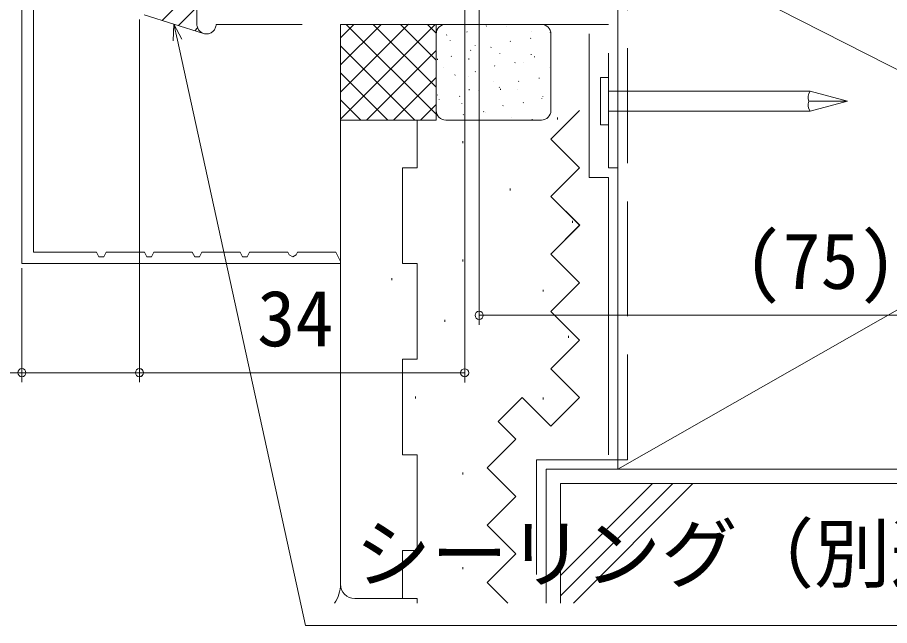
# Model space of a CAD drawing. Units: millimetres, scale not verified. Extents: x -495 to 495, y -800 to 801.
# Drawn here: x -394 to -302.9, y -711.5 to -648 of the extents above; entities that cross this region are included whole.
import ezdxf
from ezdxf.enums import TextEntityAlignment as Align

# ---------------------------------------------------------------- set-up
doc = ezdxf.new("R2010")
doc.units = ezdxf.units.MM
doc.header["$LTSCALE"] = 4
doc.linetypes.add('DASHED3', pattern=[4, 3, -1])
for name, color, linetype, lineweight in [('0-2_YKK_ZWAK', 3, 'Continuous', 9), ('0-6_YKK_D', 6, 'Continuous', 9), ('0-7_YSS_K', 7, 'Continuous', 9), ('0-9_YSS_KE', 7, 'Continuous', 9)]:
    doc.layers.add(name, color=color, linetype=linetype, lineweight=lineweight)
doc.styles.add('ＭＳ ゴシック', font='')
doc.styles.get('ＭＳ ゴシック').set_extended_font_data('MS Gothic')

msp = doc.modelspace()

# ---------------------------------------------------------------- linework, layer by layer
at = {"layer": '0-2_YKK_ZWAK'}
for p, q in [((-331.284, -635.188), (-331.284, -695.188)), ((-331.284, -695.188), (-226.284, -635.188)), ((-378.926, -648.274), (-376.34, -645.688)), ((-377.219, -648.812), (-375.284, -646.877)), ((-380.784, -647.688), (-374.585, -649.642)), ((-360.285, -655.756), (-353.185, -648.657)), ((-360.285, -658.688), (-360.285, -648.688)), ((-360.285, -658.584), (-350.388, -648.688)), ((-360.285, -652.927), (-356.045, -648.688)), ((-360.285, -650.099), (-358.874, -648.688)), ((-359.681, -648.688), (-350.285, -658.084)), ((-356.852, -648.688), (-350.285, -655.256)), ((-354.024, -648.688), (-350.285, -652.427)), ((-351.195, -648.688), (-350.285, -649.599)), ((-350.285, -658.688), (-350.285, -648.688)), ((-339.285, -648.688), (-349.285, -648.688)), ((-345.052, -648.869), (-345.025, -648.827)), ((-343.666, -648.707), (-343.667, -648.688)), ((-342.98, -648.919), (-342.978, -648.91)), ((-375.512, -649.35), (-375.215, -649.053)), ((-350.285, -649.688), (-350.285, -657.688)), ((-349.211, -649.811), (-349.184, -649.769)), ((-347.082, -649.485), (-347.055, -649.443)), ((-340.353, -649.446), (-340.351, -649.437)), ((-338.378, -649.542), (-338.351, -649.5)), ((-338.285, -657.688), (-338.285, -649.688)), ((-334.284, -649.688), (-334.284, -664.688)), ((-348.819, -650.358), (-348.817, -650.348)), ((-342.536, -650.484), (-342.509, -650.442)), ((-340.407, -650.158), (-340.38, -650.116)), ((-360.285, -650.913), (-352.509, -658.688)), ((-357.56, -658.688), (-350.285, -651.413)), ((-346.695, -651.427), (-346.668, -651.385)), ((-346.192, -650.885), (-346.19, -650.875)), ((-344.566, -651.1), (-344.539, -651.058)), ((-350.15, -652.396), (-350.151, -652.296)), ((-348.724, -652.043), (-348.697, -652.001)), ((-346.883, -652.349), (-346.884, -652.249)), ((-343.645, -651.752), (-343.643, -651.743)), ((-340.355, -651.884), (-340.356, -651.784)), ((-340.02, -652.1), (-339.993, -652.058)), ((-331.284, -695.188), (-331.284, -651.688)), ((-349.484, -653.191), (-349.482, -653.181)), ((-344.179, -653.042), (-344.152, -653)), ((-342.05, -652.716), (-342.023, -652.674)), ((-341.109, -652.669), (-341.107, -652.659)), ((-338.482, -653.196), (-338.48, -653.186)), ((-360.285, -653.741), (-355.337, -658.688)), ((-354.732, -658.688), (-350.285, -654.241)), ((-348.337, -653.985), (-348.31, -653.943)), ((-346.948, -654.107), (-346.946, -654.097)), ((-346.208, -653.658), (-346.181, -653.616)), ((-339.534, -654.331), (-339.507, -654.289)), ((-333.107, -654.253), (-332.284, -654.253)), ((-333.107, -654.253), (-333.107, -659.188)), ((-332.284, -659.188), (-332.284, -654.253)), ((-344.321, -654.634), (-344.319, -654.625)), ((-343.692, -655.274), (-343.665, -655.232)), ((-341.663, -654.658), (-341.636, -654.616)), ((-350.16, -656.073), (-350.158, -656.063)), ((-347.851, -656.216), (-347.824, -656.174)), ((-346.838, -655.574), (-346.84, -655.474)), ((-345.821, -655.6), (-345.794, -655.558)), ((-343.572, -655.526), (-343.573, -655.426)), ((-341.774, -655.502), (-341.772, -655.492)), ((-332.284, -655.671), (-311.203, -655.671)), ((-307.284, -656.721), (-311.203, -655.671)), ((-360.285, -656.57), (-358.166, -658.688)), ((-351.903, -658.688), (-350.285, -657.07)), ((-349.98, -656.543), (-349.953, -656.501)), ((-347.613, -656.94), (-347.611, -656.931)), ((-341.176, -656.889), (-341.149, -656.847)), ((-339.238, -656.418), (-339.236, -656.409)), ((-339.147, -656.273), (-339.12, -656.231)), ((-311.341, -656.721), (-307.284, -656.721)), ((-307.284, -656.721), (-311.203, -657.771)), ((-345.335, -657.832), (-345.308, -657.79)), ((-345.077, -657.857), (-345.075, -657.847)), ((-343.305, -657.216), (-343.278, -657.174)), ((-311.203, -657.771), (-332.284, -657.771)), ((-360.285, -707.188), (-360.285, -658.688)), ((-352.285, -658.688), (-360.285, -658.688)), ((-350.285, -658.688), (-360.285, -658.688)), ((-352.285, -658.688), (-352.285, -663.689)), ((-349.285, -658.688), (-339.285, -658.688)), ((-347.464, -658.158), (-347.437, -658.116)), ((-343.528, -658.688), (-343.528, -658.651)), ((-342.45, -658.384), (-342.448, -658.374)), ((-340.26, -658.688), (-340.262, -658.604)), ((-337.603, -658.436), (-337.603, -658.636)), ((-333.107, -659.188), (-332.284, -659.188)), ((-347.493, -660.908), (-347.493, -661.108)), ((-352.285, -663.686), (-353.785, -663.686)), ((-353.785, -673.686), (-353.785, -663.686)), ((-338.287, -666.686), (-335.287, -663.686)), ((-332.284, -664.688), (-334.284, -664.688)), ((-332.284, -664.688), (-332.284, -693.685)), ((-342.548, -665.853), (-342.548, -666.053)), ((-336.036, -669.235), (-336.036, -669.435)), ((-347.493, -673.27), (-347.493, -673.47)), ((-352.285, -673.686), (-353.785, -673.686)), ((-354.911, -675.215), (-354.911, -675.415)), ((-339.113, -676.415), (-339.113, -676.615)), ((-349.37, -679.57), (-349.37, -679.77)), ((-336.439, -681.233), (-336.439, -681.433)), ((-353.785, -693.686), (-353.785, -683.686)), ((-352.438, -687.578), (-352.438, -687.778)), ((-339.113, -687.698), (-339.113, -687.898)), ((-338.287, -690.686), (-335.287, -687.686)), ((-352.285, -693.686), (-353.785, -693.686)), ((-352.285, -693.686), (-352.285, -703.684)), ((-218.784, -695.188), (-338.784, -695.188)), ((-338.784, -695.188), (-331.284, -695.188)), ((-338.784, -709.188), (-338.784, -695.188)), ((-338.784, -695.188), (-338.784, -709.188)), ((-347.493, -695.523), (-347.493, -695.723)), ((-337.284, -709.188), (-337.284, -696.688)), ((-220.284, -696.688), (-337.284, -696.688)), ((-337.284, -708.409), (-325.563, -696.688)), ((-337.284, -706.288), (-327.685, -696.688)), ((-335.942, -709.188), (-323.442, -696.688)), ((-341.967, -704.025), (-344.967, -701.025)), ((-352.285, -703.684), (-353.785, -703.684)), ((-353.785, -708.684), (-353.785, -703.684)), ((-347.493, -705.413), (-347.493, -705.613)), ((-352.285, -708.688), (-358.785, -708.688)), ((-352.285, -708.688), (-352.285, -709.188))]:
    msp.add_line(p, q, dxfattribs=at)
at = {"layer": '0-2_YKK_ZWAK', "linetype": 'DASHED3'}
for p, q in [((-330.284, -635.188), (-330.284, -694.185)), ((-339.784, -694.185), (-339.784, -709.188)), ((-330.284, -694.185), (-339.784, -694.185))]:
    msp.add_line(p, q, dxfattribs=at)
at = {"layer": '0-2_YKK_ZWAK'}
for points in [[(-335.287, -663.686), (-338.287, -660.686), (-335.287, -657.686)], [(-338.287, -672.686), (-335.287, -669.686), (-338.287, -666.686)], [(-338.287, -678.686), (-335.287, -675.686), (-338.287, -672.686)], [(-352.285, -673.686), (-352.285, -683.686), (-353.785, -683.686)], [(-338.287, -684.686), (-335.287, -681.686), (-338.287, -678.686)], [(-338.287, -690.686), (-335.287, -687.686), (-338.287, -684.686)], [(-343.797, -690.195), (-341.287, -687.686), (-338.287, -690.686)], [(-344.967, -695.025), (-341.967, -692.025), (-343.797, -690.195)], [(-344.967, -701.025), (-341.967, -698.025), (-344.967, -695.025)], [(-342.804, -709.188), (-344.967, -707.025), (-341.967, -704.025)]]:
    msp.add_lwpolyline(points, dxfattribs=at)
at = {"layer": '0-2_YKK_ZWAK', "linetype": 'DASHED3'}
msp.add_lwpolyline([(-338.284, -672.686), (-335.284, -669.686), (-338.284, -666.686)], dxfattribs=at)
at = {"layer": '0-2_YKK_ZWAK'}
for centre, radius, start, end in [((-349.285, -649.688), 1, 90, 180), ((-339.285, -649.688), 1, 0, 90), ((-310.373, -656.314), 1.05, 142.21414, 202.78586), ((-310.373, -657.127), 1.05, 157.21414, 217.78586), ((-349.285, -657.688), 1, 180, 270), ((-339.285, -657.688), 1, 270, 0), ((-363.785, -707.188), 3.5, 325.14947, 0.00003), ((-358.785, -707.188), 1.5, 180, 270)]:
    msp.add_arc(centre, radius, start, end, dxfattribs=at)
at = {"layer": '0-6_YKK_D'}
for p, q in [((-345.784, -609.688), (-345.784, -680.093)), ((-347.285, -633.69), (-347.299, -686.099)), ((-381.285, -648.688), (-381.295, -686.09)), ((-381.284, -648.188), (-381.284, -686.09)), ((-393.575, -674.176), (-393.575, -686.09)), ((-345.784, -679.093), (-270.784, -679.093)), ((-381.295, -685.09), (-347.298, -685.099))]:
    msp.add_line(p, q, dxfattribs=at)
for points in [[(-339.05, -634.615), (-337.535, -635.386), (-298.427, -655.294), (-227.661, -655.294)], [(-377.766, -650.423), (-377.685, -648.665), (-376.876, -650.228)], [(-377.685, -648.665), (-377.321, -650.326), (-363.93, -711.518), (-293.163, -711.518)], [(-381.284, -685.09), (-393.575, -685.09), (-417.328, -685.09)]]:
    msp.add_lwpolyline(points, dxfattribs=at)
for centre in [(-345.784, -679.093), (-393.575, -685.09), (-381.295, -685.09), (-381.284, -685.09), (-347.298, -685.099)]:
    msp.add_circle(centre, 0.425, dxfattribs=at)
at = {"layer": '0-7_YSS_K', "linetype": 'DASHED3'}
msp.add_line((-375.284, -648.688), (-375.284, -640.795), dxfattribs=at)
msp.add_line((-375.284, -648.688), (-375.284, -640.795), dxfattribs=at)
msp.add_lwpolyline([(-331.284, -618.688), (-331.284, -663.688), (-332.284, -663.688), (-332.284, -648.688), (-373.284, -648.688)], dxfattribs=at)
msp.add_lwpolyline([(-331.284, -618.688), (-331.284, -663.688), (-332.284, -663.688), (-332.284, -648.688), (-373.284, -648.688)], dxfattribs=at)
msp.add_arc((-374.284, -648.688), 1, 180.00002, 0, dxfattribs=at)
msp.add_arc((-374.284, -648.688), 1, 180.00002, 0, dxfattribs=at)
at = {"layer": '0-9_YSS_KE'}
msp.add_line((-360.276, -673.466), (-360.275, -673.688), dxfattribs=at)
for points in [[(-360.275, -673.688), (-393.575, -673.688), (-393.575, -643.688)], [(-392.375, -645.188), (-392.375, -672.488), (-385.775, -672.488), (-385.52, -672.988), (-385.03, -672.988), (-384.775, -672.488), (-380.775, -672.488), (-380.52, -672.988), (-380.03, -672.988), (-379.775, -672.488), (-375.775, -672.488), (-375.52, -672.988), (-375.03, -672.988), (-374.775, -672.488), (-370.775, -672.488), (-370.52, -672.988), (-370.03, -672.988), (-369.775, -672.488), (-365.775, -672.488), (-365.631, -672.77), (-365.275, -672.988), (-364.919, -672.77), (-364.775, -672.488), (-360.775, -672.488), (-360.276, -673.466)]]:
    msp.add_lwpolyline(points, dxfattribs=at)

# ---------------------------------------------------------------- texts
at = {"layer": '0-6_YKK_D', "style": 'ＭＳ ゴシック'}
for s, p in [('(75)', (-318.098, -678.093)), ('シーリング（別途）', (-358.785, -708.688))]:
    msp.add_text(s, height=5.865, dxfattribs=at).set_placement(p, align=Align.BOTTOM_LEFT)
msp.add_text('34', height=5.865, rotation=359.985, dxfattribs=at).set_placement((-368.99, -684.093), align=Align.BOTTOM_LEFT)

doc.saveas('drawing.dxf')
